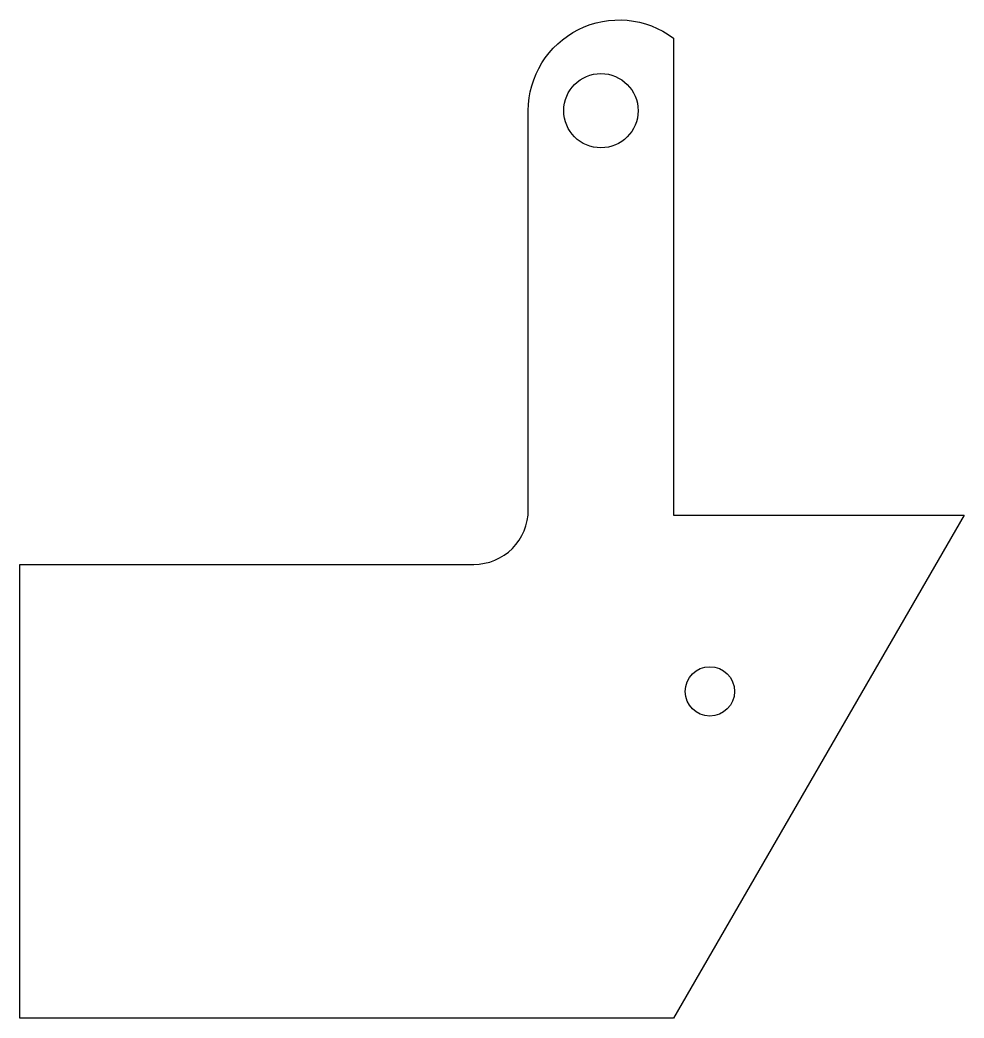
# Model space of a CAD drawing. Header units: inches. Extents: x 0 to 6.5, y 0 to 6.87.
import ezdxf

# ---------------------------------------------------------------- set-up
doc = ezdxf.new("R2010")
doc.units = ezdxf.units.IN
doc.header["$MEASUREMENT"] = 0
doc.layers.add('CUT', color=7, linetype='Continuous')

msp = doc.modelspace()

# ---------------------------------------------------------------- linework, layer by layer
at = {"layer": 'CUT'}
msp.add_lwpolyline([(6.5, 3.4641), (4.5, 0), (0, 0), (0, 3.125), (3.125, 3.125, 0.4144), (3.5, 3.5), (3.5, 6.25, -0.618), (4.5, 6.75), (4.5, 3.4641)], format="xyb", close=True, dxfattribs=at)
for centre, radius in [((4, 6.25), 0.2559), ((4.75, 2.25), 0.17)]:
    msp.add_circle(centre, radius, dxfattribs=at)

doc.saveas('drawing.dxf')
